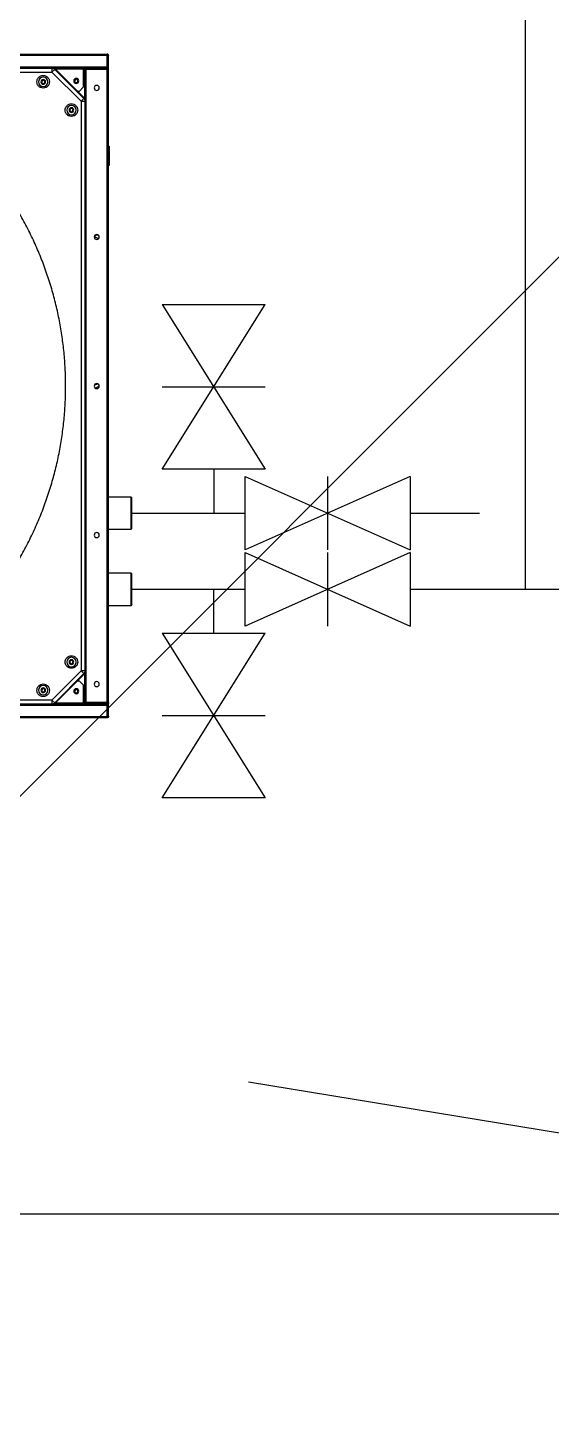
# Model space of a CAD drawing. Header units: millimetres. Extents: x 11476074 to 24729458, y -1239991 to 2813188.
# Drawn here: x 12563489 to 12564156, y 423149 to 424925 of the extents above; entities that cross this region are included whole.
import ezdxf

# ---------------------------------------------------------------- set-up
doc = ezdxf.new("R2010")
doc.units = ezdxf.units.MM
doc.header["$LTSCALE"] = 1000
doc.linetypes.add('DASH', pattern=[0.35, 0.25, -0.1])
doc.linetypes.add('DOTE', pattern=[2.42, 2, -0.2, 0.02, -0.2])
for name, color, linetype in [('20220819景观提资', 11, 'Continuous'), ('A-AXIS', 18, 'DOTE'), ('HZHZNEWPLOTLAYER#@$TT', 7, 'Continuous'), ('S-SB', 40, 'Continuous'), ('S-热媒1', 200, '热媒管1'), ('S-热媒回1', 110, '热媒回管1'), ('S-通气', 130, '通气管'), ('排水沟', 133, 'Continuous')]:
    doc.layers.add(name, color=color, linetype=linetype)
doc.styles.add('TITXV', font='', dxfattribs={"width": 0.7})
doc.styles.get('TITXV').set_extended_font_data('SimSun')
doc.linetypes.add('热媒回管1', pattern='A,5,-0.2,["1RMH",TITXV,S=0.2,R=0,X=-0.1,Y=-0.1],-0.5', length=5.7)
doc.linetypes.add('热媒管1', pattern='A,5,-0.2,["1RM",TITXV,S=0.2,R=0,X=-0.1,Y=-0.1],-0.4', length=5.6)
doc.linetypes.add('通气管', pattern='A,1,-0.25,1,-0.25,["T",TITXV,S=0.2,R=0,X=-0.1,Y=-0.1],-0.1', length=2.6)

# ---------------------------------------------------------------- blocks, each defined once
blk = doc.blocks.new('A$C2E1F4B8B')
at = {"layer": '20220819景观提资'}
h = blk.add_hatch(dxfattribs=at)
h.set_pattern_fill('草坪或沼泽', color=68, scale=200)
h.set_pattern_definition([(0, (-25387.84, -126494.34), (800, 800), [120, -24, 32, -24, 120, -480]), (0, (-25427.84, -126470.34), (800, 800), [80, -60, 120, -60, 80, -400]), (0, (-25147.84, -126150.34), (800, 800), [100, -40, 100, -560]), (0, (-25547.84, -125990.34), (800, 800), [40, -80, 40, -640]), (90, (-25467.84, -125990.34), (-800, 800), [72, -728]), (90, (-25227.84, -126470.34), (-800, 800), [80, -720]), (90, (-25027.84, -126150.34), (-800, 800), [80, -720]), (45, (-25123.84, -126478.34), (9e-14, 800), [80, -1051.3708]), (135, (-25331.84, -126478.34), (-800, 9e-14), [80, -1051.3708]), (63.43495, (-25147.84, -126474.34), (4e-08, 800), [80, -1708.8544]), (75.96376, (-25187.84, -126470.34), (3e-08, 800), [80, -3218.4845]), (75.96376, (-24987.84, -126150.34), (3e-08, 800), [64, -3234.4845]), (75.96376, (-25451.84, -125990.34), (3e-08, 800), [56, -3242.4845]), (104.03624, (-25267.84, -126470.34), (-3e-08, 800), [80, -3218.4845]), (104.03624, (-25067.84, -126150.34), (-3e-08, 800), [64, -3234.4845]), (104.03624, (-25483.84, -125990.34), (-3e-08, 800), [56, -3242.4845]), (116.56505, (-25307.84, -126474.34), (-3e-07, 800), [80, -1708.8534])])
edge = h.paths.add_edge_path()
edge.add_arc((44235, 65460.2), 1750.3, 360, 395.0919)
edge.add_line((45667.2, 66466.4), (38842.1, 76200))
edge.add_line((38842.1, 76200), (37506, 76200))
edge.add_line((37506, 76200), (37234.9, 76200))
edge.add_line((37234.9, 76200), (37234.9, 77700))
edge.add_line((37234.9, 77700), (35934.9, 77700))
edge.add_line((35934.9, 77700), (34734.9, 77700))
edge.add_line((34734.9, 77700), (34734.9, 85100))
edge.add_line((34734.9, 85100), (34979.2, 85192.4))
edge.add_line((34979.2, 85192.4), (32340.8, 83499.5))
edge.add_line((32340.8, 83499.5), (32534.9, 83500))
edge.add_line((32534.9, 83500), (28299.2, 83500))
edge.add_line((28299.2, 83500), (28299.2, 81108))
edge.add_line((28299.2, 81108), (28299.2, 78471.4))
edge.add_line((28299.2, 78471.4), (32556.4, 78468.6))
edge.add_line((32556.4, 78468.6), (32556.4, 73287.2))
edge.add_line((32556.4, 73287.2), (35556.4, 73287.2))
edge.add_line((35556.4, 73287.2), (35556.4, 72687.2))
edge.add_line((35556.4, 72687.2), (38201.1, 72687.2))
edge.add_line((38201.1, 72687.2), (38201.1, 73587.2))
edge.add_line((38201.1, 73587.2), (40001.1, 73587.2))
edge.add_line((40001.1, 73587.2), (40001.1, 71787.2))
edge.add_line((40001.1, 71787.2), (38201.1, 71787.2))
edge.add_line((38201.1, 71787.2), (33618.6, 71787.2))
edge.add_line((33618.6, 71787.2), (33618.6, 72687.2))
edge.add_line((33618.6, 72687.2), (32556.4, 72687.2))
edge.add_line((32556.4, 72687.2), (32556.4, 73287.2))
edge.add_line((32556.4, 73287.2), (32556.4, 78468.6))
edge.add_line((32556.4, 78468.6), (28299.2, 78471.4))
edge.add_line((28299.2, 78471.4), (28299.2, 81108))
edge.add_line((28299.2, 81108), (28299.2, 83500))
edge.add_line((28299.2, 83500), (32768.9, 84300))
edge.add_line((32768.9, 84300), (33817.2, 84300))
edge.add_line((33817.2, 84300), (34979.2, 85192.4))
edge.add_line((34979.2, 85192.4), (36171.9, 86028.9))
edge.add_line((36171.9, 86028.9), (33186.4, 90286.4))
edge.add_line((33186.4, 90286.4), (26614.8, 85677.9))
edge.add_arc((24692.3, 88307.1), 3257.1, 271.3535, 306.1749, ccw=False)
edge.add_line((24769.2, 85050.9), (22434.9, 85050))
edge.add_arc((22408.3, 82298.7), 2751.4, 89.4455, 125.0366)
edge.add_line((20828.7, 84551.5), (19610.4, 83697.1))
edge.add_arc((20198.5, 80755.4), 3000, 35.0346, 101.3065, ccw=False)
edge.add_line((22655, 82477.6), (34282.4, 65893.3))
edge.add_arc((31825.9, 64171.1), 3000, -54.9654, 35.0346, ccw=False)
edge.add_line((33548.2, 61714.6), (27598.9, 57543.6))
edge.add_arc((25876.7, 60000), 3000, 270, 305.0346, ccw=False)
edge.add_line((25876.7, 57000), (6534.9, 57000))
edge.add_arc((6534.9, 60000), 3000, 180, 270, ccw=False)
edge.add_line((3534.9, 60000), (3534.9, 67789.6))
edge.add_line((3534.9, 67789.6), (2225.7, 66888.6))
edge.add_arc((4120.7, 64580.6), 2986.3, 129.3886, 178.9922)
edge.add_line((1134.9, 64633.2), (1134.9, 55900))
edge.add_line((1134.9, 55900), (5084.9, 55900))
edge.add_line((5084.9, 55900), (31718.6, 55900))
edge.add_line((31718.6, 55900), (31718.6, 58600))
edge.add_line((31718.6, 58600), (30245.2, 58600))
edge.add_line((30245.2, 58600), (30245.2, 59000))
edge.add_line((30245.2, 59000), (35469.9, 59000))
edge.add_line((35469.9, 59000), (35469.9, 60500))
edge.add_line((35469.9, 60500), (33406, 60500))
edge.add_line((33406, 60500), (33406, 60900))
edge.add_line((33406, 60900), (40285.2, 60899.9))
edge.add_line((40285.2, 60899.9), (40285.2, 60899.9))
edge.add_line((40285.2, 60899.9), (40285.2, 61500))
edge.add_line((40285.2, 61500), (42085.2, 61500))
edge.add_line((42085.2, 61500), (42085.2, 60899.9))
edge.add_line((42085.2, 60899.9), (45985.3, 60899.8))
edge.add_line((45985.3, 60899.8), (45985.3, 65460.2))
h.paths.add_polyline_path([(35284.9, 75502.3), (35284.9, 76102.3), (37084.9, 76102.3), (37084.9, 75502.3)], flags=16)
h.paths.add_polyline_path([(34684.9, 76202.3), (34684.9, 77500), (36484.9, 77500), (36484.9, 76202.3)], flags=16)
h.paths.add_polyline_path([(36184.9, 74802.3), (34384.9, 74802.3), (34384.9, 75402.3), (36184.9, 75402.3)], flags=16)
h.paths.add_polyline_path([(36184.9, 74102.3), (34384.9, 74102.3), (34384.9, 74702.3), (36184.9, 74702.3)], flags=16)
h.paths.add_polyline_path([(35556.4, 73387.3), (33756.4, 73387.3), (33756.4, 73987.3), (35556.4, 73987.3)], flags=16)
h.paths.add_polyline_path([(35556.4, 73287.2), (35556.4, 72687.2), (32556.4, 72687.2), (32556.4, 73287.2)], flags=17)
h.paths.add_polyline_path([(36335.9, 71087.2), (34535.9, 71087.2), (34535.9, 71687.2), (36335.9, 71687.2)], flags=16)
h.paths.add_polyline_path([(36335.9, 70387.2), (34835.9, 70387.2), (34835.9, 70987.2), (36335.9, 70987.2)], flags=16)
h.paths.add_polyline_path([(36635.9, 69687.2), (34835.9, 69687.2), (34835.9, 70287.2), (36635.9, 70287.2)], flags=16)
h.paths.add_polyline_path([(36635.9, 67787.2), (36635.9, 69587.2), (42635.9, 69587.2), (42635.9, 67787.2), (40835.9, 67787.2)], flags=16)
h.paths.add_polyline_path([(36535.9, 67787.2), (35785.2, 67787.2), (35785.2, 69587.2), (36535.9, 69587.2)], flags=16)
h.paths.add_polyline_path([(35785.2, 67087.2), (35785.2, 67687.2), (38785.2, 67687.2), (38785.2, 67087.2)], flags=16)
h.paths.add_polyline_path([(35934.9, 65707.2), (35934.9, 66987.2), (38634.9, 66987.2), (38634.9, 65707.2)], flags=16)
h.paths.add_polyline_path([(37585.2, 65093.6), (37585.2, 65693.6), (37585.2, 65707.2), (39385.2, 65707.2), (39385.2, 65693.6), (39385.2, 65093.6)], flags=16)
h.paths.add_polyline_path([(39485.2, 64393.6), (39485.2, 65693.6), (43444.7, 65693.6), (43444.7, 65693.6), (45244.7, 65693.6), (45244.7, 63893.6), (43444.7, 63893.6), (43444.7, 64393.6)], flags=16)
h.paths.add_polyline_path([(38131.3, 63693.6), (38131.3, 64293.6), (40831.3, 64293.6), (40831.3, 63693.6)], flags=16)
h.paths.add_polyline_path([(36985.2, 64393.6), (36985.2, 64993.6), (39385.2, 64993.6), (39385.2, 64393.6)], flags=16)
h.paths.add_polyline_path([(39385.2, 65707.2), (39385.2, 65693.6), (37585.2, 65693.6), (37585.2, 65707.2)], flags=0)
h.paths.add_polyline_path([(39631.3, 62993.6), (39631.3, 63593.6), (41431.3, 63593.6), (41431.3, 62993.6)], flags=16)
h.paths.add_polyline_path([(40531.3, 62893.6), (42031.3, 62893.6), (42031.3, 62293.6), (40531.3, 62293.6)], flags=16)
h.paths.add_polyline_path([(40531.3, 62193.6), (42331.3, 62193.6), (42331.3, 61593.6), (40531.3, 61593.6)], flags=16)
blk = doc.blocks.new('A$C2A916A55')
at = {"color": 8, "linetype": 'Continuous'}
for p, q in [((-19.5, 0), (-21, -1.5)), ((-19.5, 0), (-21, -1.5)), ((-19.5, 0), (19.5, 0)), ((-19.5, 0), (19.5, 0)), ((21, -1.5), (19.5, 0)), ((21, -1.5), (19.5, 0)), ((77.5, 0), (76, -1.5)), ((77.5, 0), (76, -1.5)), ((77.5, 0), (116.5, 0)), ((77.5, 0), (116.5, 0)), ((118, -1.5), (116.5, 0)), ((118, -1.5), (116.5, 0)), ((-21, -1.5), (-21, -30)), ((21, -1.5), (-21, -1.5)), ((21, -1.5), (-21, -1.5)), ((21, -30), (21, -1.5)), ((76, -1.5), (76, -30)), ((118, -1.5), (76, -1.5)), ((118, -1.5), (76, -1.5)), ((118, -30), (118, -1.5)), ((-164, -31.6), (-164, -1018.4)), ((-164, -31.6), (-162.4, -31.6)), ((-162.4, -30), (-146, -30)), ((-162.4, -31), (-146, -31)), ((-162.4, -1018.4), (-162.4, -31.6)), ((-162.4, -31.6), (-147.6, -31.6)), ((-162, -30), (-162.1, -30)), ((-162, -30), (-146, -30)), ((-162, -31), (-162, -31.6)), ((-147.6, -1018.4), (-147.6, -31.6)), ((-147.6, -31.6), (-146, -31.6)), ((-146, -31), (-146, -30)), ((-146, -31.5), (-146, -31)), ((-146, -31), (-145.9, -31)), ((-146, -378.2), (-146, -31.6)), ((-146, -31.6), (-146, -31.6)), ((-145, -31.6), (-145, -57.5)), ((-145, -31.6), (-145, -32)), ((-145, -32), (-144.4, -32)), ((-144.4, -30), (-144.4, -31.6)), ((-144.4, -30), (662.4, -30)), ((-144.4, -31.6), (-144.4, -58.4)), ((-144.4, -31.6), (662.4, -31.6)), ((540, -29), (540, -30)), ((565, -29), (540, -29)), ((565, -30), (565, -29)), ((662.4, -31.6), (662.4, -30)), ((662.4, -31.6), (662.4, -58.4)), ((662.4, -32), (663, -32)), ((663, -57.5), (663, -31.6)), ((664, -31), (664, -30)), ((664, -30), (680.4, -30)), ((664, -30.9), (664, -31)), ((664, -31), (680.4, -31)), ((664, -31), (664, -31)), ((664, -31.5), (664, -31)), ((664, -31.6), (664, -378.1)), ((664, -31.6), (665.6, -31.6)), ((664, -31.6), (664, -57.5)), ((665, -30), (664.9, -30)), ((665, -30), (665, -30)), ((665, -30), (681, -30)), ((665, -31), (665, -31.6)), ((665.6, -31.6), (665.6, -1018.4)), ((665.6, -31.6), (680.4, -31.6)), ((680.4, -31.6), (680.4, -1018.4)), ((680.4, -31.6), (682, -31.6)), ((681, -31.5), (681, -31.6)), ((681.9, -31), (682, -31)), ((682, -31), (682, -31.5)), ((682, -1018.4), (682, -31.6)), ((-146, -57.5), (-145, -57.5)), ((-146, -59), (-145, -59)), ((-146, -61), (-145, -61)), ((-145.4, -62.1), (-146, -62.1)), ((-107.9, -60.4), (-145.4, -97.9)), ((-122, -62.1), (-145.4, -62.1)), ((-145.4, -62.1), (-145.4, -97.9)), ((-145, -57.5), (-145, -59)), ((-145, -62.1), (-145, -59)), ((-107.5, -61.3), (-144.7, -98.5)), ((-144.4, -58.4), (662.4, -58.4)), ((-144.4, -60), (-144.4, -58.4)), ((662.4, -60), (-144.4, -60)), ((-144.4, -60), (-144.4, -60.6)), ((-144.4, -62.1), (-144.4, -60.6)), ((-108.1, -60.6), (-144.4, -60.6)), ((-104, -64.8), (-141.2, -102)), ((-122, -62.1), (-117, -67.1)), ((-117, -67.1), (-117, -69.5)), ((-107.5, -61.3), (-107.9, -60.4)), ((-104, -64.8), (-107.5, -61.3)), ((-104, -60), (-104, -64.8)), ((622, -64.8), (-104, -64.8)), ((622, -64.8), (622, -60)), ((625.6, -61.3), (622, -64.8)), ((659.2, -102), (622, -64.8)), ((625.9, -60.4), (625.6, -61.3)), ((662.7, -98.5), (625.6, -61.3)), ((663.4, -97.9), (625.9, -60.4)), ((662.4, -60.6), (626.1, -60.6)), ((635, -67.1), (640, -62.1)), ((635, -69.5), (635, -67.1)), ((663.4, -62.1), (640, -62.1)), ((662.4, -58.4), (662.4, -60)), ((662.4, -60.6), (662.4, -60)), ((662.4, -60.6), (662.4, -62.1)), ((663, -57.5), (664, -57.5)), ((663, -59), (663, -57.5)), ((663, -62.1), (663, -59)), ((664, -59), (663, -59)), ((664, -62.1), (663.4, -62.1)), ((663.4, -97.9), (663.4, -62.1)), ((664, -60), (663.6, -60)), ((664, -57.5), (664, -59)), ((664, -59), (664, -62.1)), ((-141.2, -102), (-146, -102)), ((-145.6, -98.1), (-144.7, -98.5)), ((-144.7, -98.5), (-141.2, -102)), ((-141.2, -102), (-141.2, -341.2)), ((659.2, -102), (662.7, -98.5)), ((659.2, -341.2), (659.2, -102)), ((664, -102), (659.2, -102)), ((662.7, -98.5), (663.6, -98.1))]:
    blk.add_line(p, q, dxfattribs=at)
for centre, radius in [((-121, -45), 3.2), ((69, -45), 3.2), ((259, -45), 3.2), ((449, -45), 3.2), ((639, -45), 3.2), ((-130, -71), 3.2), ((-130, -71), 2.1), ((648, -71), 3.2), ((648, -71), 2.1), ((-92.8, -77.2), 6), ((-92.8, -77.2), 3), ((-92.8, -77.2), 2.1), ((610.8, -77.2), 6), ((610.8, -77.2), 3), ((610.8, -77.2), 2.1), ((-128.8, -113.2), 6), ((-128.8, -113.2), 3), ((-128.8, -113.2), 2.1), ((646.8, -113.2), 6), ((646.8, -113.2), 3), ((646.8, -113.2), 2.1)]:
    blk.add_circle(centre, radius, dxfattribs=at)
for centre, radius, start, end in [((-162.4, -31.6), 1.6, 90, 180), ((-162.4, -31.6), 0.6, 90, 180), ((-144.4, -31.6), 1.6, 90, 180), ((-146, -31), 1, 46.0194, 90), ((-144.4, -31.6), 0.6, 90, 180), ((662.4, -31.6), 1.6, 0, 90), ((662.4, -31.6), 0.6, 0, 90), ((680.4, -31.6), 1.6, 0, 90), ((680.4, -31.6), 0.6, 0, 90), ((681, -31), 1, 0, 90), ((-144.4, -59), 1.6, 184.0523, 248.0529), ((-104, -64.8), 5.01, 106.4128, 134.9533), ((622, -64.8), 5.01, 45.0467, 73.5872), ((662.4, -59), 1.6, 292.2563, 0), ((-141.2, -102), 5.01, 135.0467, 163.4259), ((659.2, -102), 5.01, 16.6402, 44.9533)]:
    blk.add_arc(centre, radius, start, end, dxfattribs=at)
for centre, major_axis, start_param, end_param in [((-104.4, -63.9), (-1.92, 4.62), 0.279231, 0.392305), ((622.4, -63.9), (1.92, 4.62), 5.89088, 6.003955)]:
    blk.add_ellipse(centre, major_axis=major_axis, ratio=0.998885, start_param=start_param, end_param=end_param, dxfattribs=at)
for points, knots in [([(259, -41.8), (258.9, -41.9), (258.3, -42.6), (257.4, -44.1), (256.6, -45.6), (256.4, -46.5), (256.3, -46.7)], [0, 0, 0, 0, 0.075541, 0.499354, 0.923273, 1, 1, 1, 1]), ([(261.7, -43.5), (261.6, -43.6), (261.3, -44.5), (260.8, -45.9), (260.6, -47.2), (260.5, -47.8)], [0, 0, 0, 0, 0.1439532, 0.6462646, 1, 1, 1, 1]), ([(448.9, -48.2), (448.8, -47.6), (448.6, -46.4), (448, -44.4), (447.5, -43.1), (447.2, -42.4)], [0, 0, 0, 0, 0.254271, 0.632968, 1, 1, 1, 1]), ([(451.8, -43.5), (451.7, -43.7), (451.3, -44.5), (450.9, -45.9), (450.6, -47.2), (450.5, -47.7)], [0, 0, 0, 0, 0.129433, 0.646581, 1, 1, 1, 1]), ([(-141.2, -341.2), (-138.4, -335.2), (-132.6, -323.1), (-122.9, -305.4), (-112.3, -287.9), (-100.8, -270.8), (-88.4, -254.1), (-75.2, -237.9), (-61, -222.2), (-46, -207.1), (-30.3, -192.7), (-13.8, -179), (3.4, -166.2), (21.2, -154.1), (39.6, -143), (58.5, -132.7), (77.8, -123.4), (97.4, -115.1), (117.4, -107.8), (137.5, -101.5), (157.8, -96.2), (178.2, -91.9), (198.5, -88.6), (218.8, -86.3), (238.9, -84.9), (259, -84.5), (279.1, -84.9), (299.2, -86.3), (319.5, -88.6), (339.8, -91.9), (360.2, -96.2), (380.5, -101.5), (400.6, -107.8), (420.6, -115.1), (440.2, -123.4), (459.5, -132.7), (478.4, -143), (496.8, -154.1), (514.6, -166.2), (531.8, -179), (548.3, -192.7), (564, -207.1), (579, -222.2), (593.2, -237.9), (606.4, -254.1), (618.8, -270.8), (630.3, -287.9), (640.9, -305.4), (650.6, -323.1), (656.4, -335.2), (659.2, -341.2)], [0, 0, 0, 0, 0.019911, 0.040002, 0.060267, 0.080846, 0.101561, 0.122409, 0.143475, 0.16463, 0.185865, 0.207213, 0.228594, 0.25, 0.271406, 0.292786, 0.314135, 0.33537, 0.356524, 0.377591, 0.398438, 0.419154, 0.439733, 0.459997, 0.480088, 0.5, 0.519911, 0.540002, 0.560267, 0.580846, 0.601561, 0.622409, 0.643475, 0.66463, 0.685865, 0.707213, 0.728594, 0.75, 0.771406, 0.792786, 0.814135, 0.83537, 0.856524, 0.877591, 0.898438, 0.919154, 0.939733, 0.959997, 0.980088, 1, 1, 1, 1])]:
    blk.add_open_spline(points, degree=3, knots=knots, dxfattribs=at)
at = {"color": 8, "linetype": 'Continuous', "start_tangent": (50.429055, -5.355315), "end_tangent": (50.429055, 5.355315)}
for points in [[(-92.8, -69.2), (-89.8, -69.7), (-88.4, -70.5), (-87.1, -71.5), (-86.1, -72.8), (-85.3, -74.2), (-84.8, -77.2), (-85.3, -80.1), (-86.1, -81.6), (-87.1, -82.8), (-88.4, -83.9), (-89.8, -84.6), (-92.8, -85.2), (-95.7, -84.6), (-97.1, -83.9), (-98.4, -82.8), (-99.5, -81.6), (-100.2, -80.1), (-100.8, -77.2), (-100.2, -74.2), (-99.5, -72.8), (-98.4, -71.5), (-97.1, -70.5), (-95.7, -69.7), (-92.8, -69.2)], [(610.8, -69.2), (613.7, -69.7), (615.1, -70.5), (616.4, -71.5), (617.5, -72.8), (618.2, -74.2), (618.8, -77.2), (618.2, -80.1), (617.5, -81.6), (616.4, -82.8), (615.1, -83.9), (613.7, -84.6), (610.8, -85.2), (607.8, -84.6), (606.4, -83.9), (605.1, -82.8), (604.1, -81.6), (603.3, -80.1), (602.8, -77.2), (603.3, -74.2), (604.1, -72.8), (605.1, -71.5), (606.4, -70.5), (607.8, -69.7), (610.8, -69.2)], [(-128.8, -105.2), (-125.9, -105.8), (-124.4, -106.5), (-123.2, -107.6), (-122.1, -108.9), (-121.4, -110.3), (-120.8, -113.2), (-121.4, -116.2), (-122.1, -117.6), (-123.2, -118.9), (-124.4, -119.9), (-125.9, -120.7), (-128.8, -121.2), (-131.8, -120.7), (-133.2, -119.9), (-134.5, -118.9), (-135.5, -117.6), (-136.3, -116.2), (-136.8, -113.2), (-136.3, -110.3), (-135.5, -108.9), (-134.5, -107.6), (-133.2, -106.5), (-131.8, -105.8), (-128.8, -105.2)], [(646.8, -105.2), (649.8, -105.8), (651.2, -106.5), (652.5, -107.6), (653.5, -108.9), (654.3, -110.3), (654.8, -113.2), (654.3, -116.2), (653.5, -117.6), (652.5, -118.9), (651.2, -119.9), (649.8, -120.7), (646.8, -121.2), (643.9, -120.7), (642.4, -119.9), (641.2, -118.9), (640.1, -117.6), (639.4, -116.2), (638.8, -113.2), (639.4, -110.3), (640.1, -108.9), (641.2, -107.6), (642.4, -106.5), (643.9, -105.8), (646.8, -105.2)]]:
    blk.add_spline(points, degree=3, dxfattribs=at)
blk = doc.blocks.new('FM')
at = {"layer": 'S-SB'}
for p, q in [((0, -93.75), (0, 93.75)), ((0, -93.75), (300, 93.75)), ((300, -93.75), (0, 93.75)), ((150, -93.75), (150, 93.75)), ((300, 93.75), (300, -93.75))]:
    blk.add_line(p, q, dxfattribs=at)
blk = doc.blocks.new('A$C3098313E')
at = {"layer": 'S-热媒1'}
for p, q in [((4404.3, 418.9), (4404.3, 363)), ((4300, 363), (4444.5, 363)), ((4654.5, 363), (4743, 363))]:
    blk.add_line(p, q, dxfattribs=at)
at = {"layer": 'S-热媒回1'}
for p, q in [((4801.7, 266), (4801.7, 1812)), ((4300, 266), (4444.5, 266)), ((4404.3, 210), (4404.3, 266)), ((4654.5, 266), (4801.7, 266)), ((4654.5, 266), (5300, 266))]:
    blk.add_line(p, q, dxfattribs=at)
at = {"layer": 'S-热媒1', "xscale": -1, "rotation": 270}
blk.add_blockref('A$C2A916A55', (4300, 266), dxfattribs=at)
at = {"layer": 'S-通气', "xscale": 0.7, "zscale": 0.7}
for p, yscale, rotation in [((4404.3, 628.9), 0.7, 270), ((4654.5, 363), 0.5, 180), ((4654.5, 266), 0.5, 180), ((4404.3, 210), 0.7, 270)]:
    blk.add_blockref('FM', p, dxfattribs=dict(at, yscale=yscale, rotation=rotation))
blk = doc.blocks.new('00')
at = {"color": 2, "linetype": 'DASH', "ltscale": 10}
blk.add_line((12511960.8, 432067), (12564796.8, 423413.2), dxfattribs=at)
at = {"layer": '排水沟'}
blk.add_line((12560635.7, 421102.1), (12564621.8, 425088.2), dxfattribs=at)
blk.add_blockref('A$C3098313E', (12559321.8, 423943.3))
at = {"layer": 'HZHZNEWPLOTLAYER#@$TT'}
blk.add_blockref('A$C2E1F4B8B', (12555561.9, 362813.2), dxfattribs=at)
blk = doc.blocks.new('qlzw')
at = {"layer": 'A-AXIS'}
blk.add_line((12416866.8, 1055289.8), (12486866.8, 1055289.8), dxfattribs=at)

msp = doc.modelspace()

# ---------------------------------------------------------------- block references
msp.add_blockref('00', (0, 0))
at = {"layer": '排水沟'}
msp.add_blockref('qlzw', (133430, -631876.5), dxfattribs=at)

doc.saveas('drawing.dxf')
